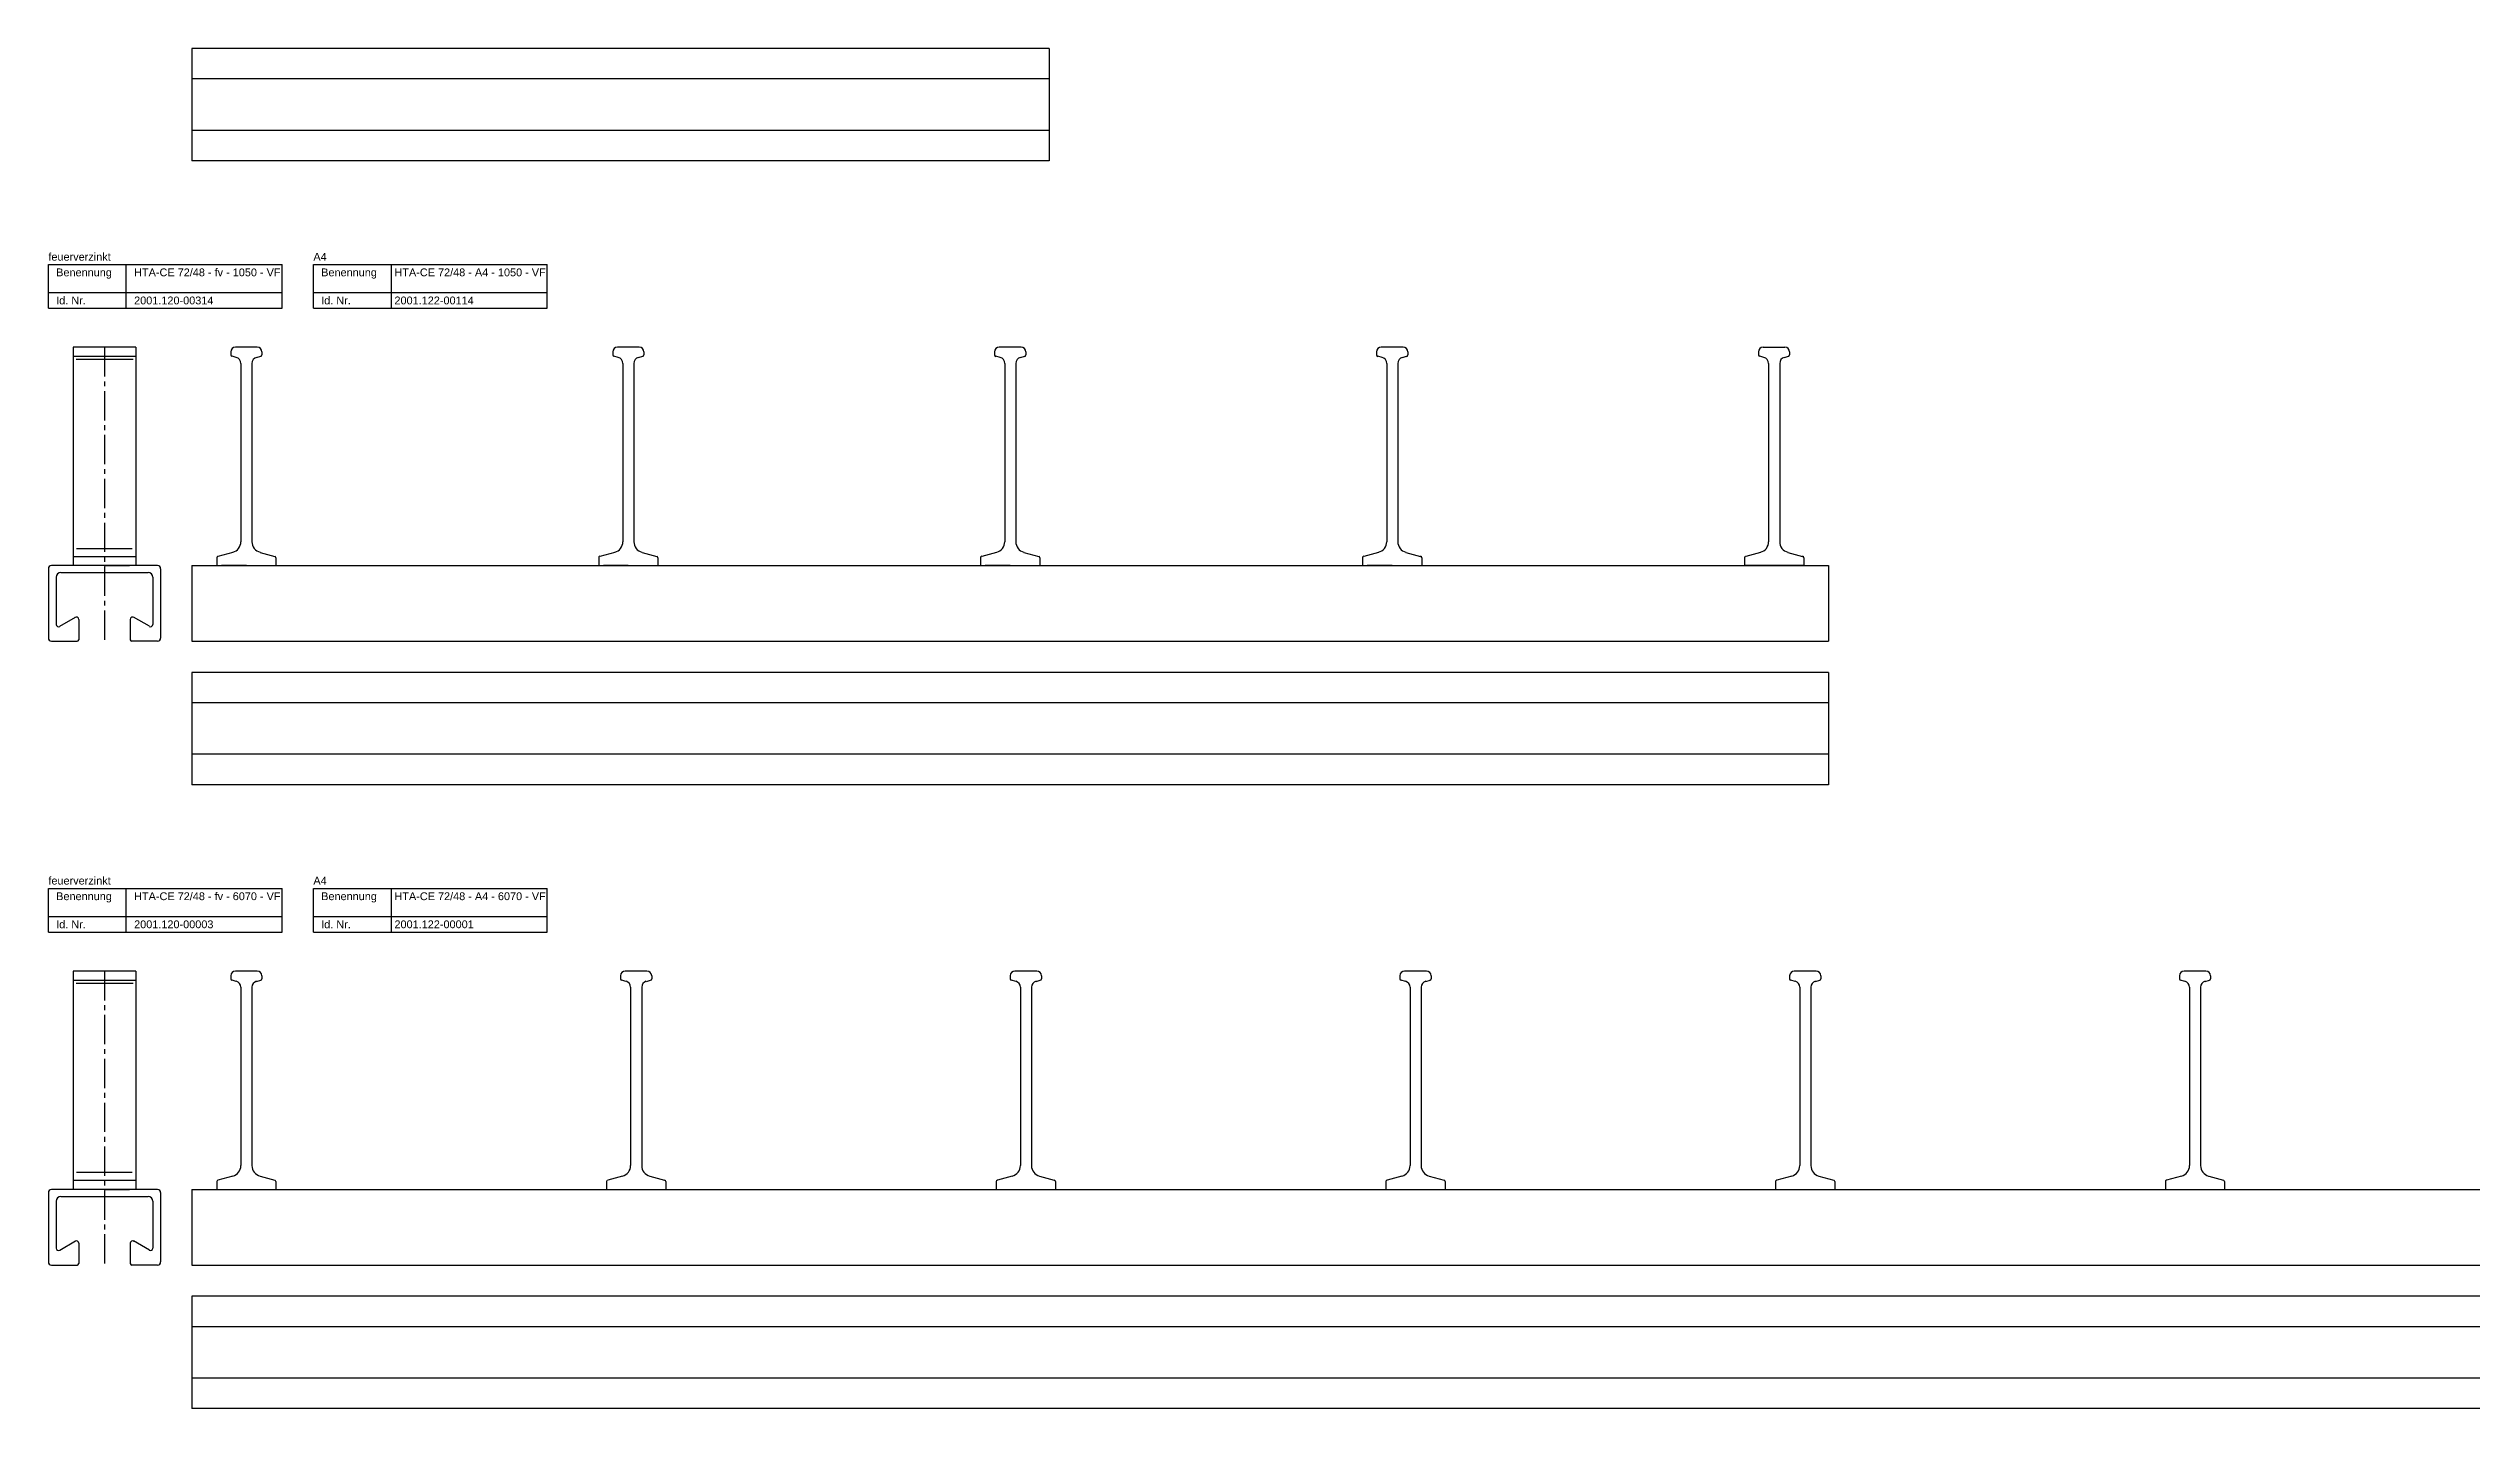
# Model space of a CAD drawing. Header units: millimetres. Extents: x 8733 to 14895, y -778 to 2763.
# Drawn here: x 8733 to 10287, y -778 to 94 of the extents above; entities that cross this region are included whole.
import ezdxf

# ---------------------------------------------------------------- set-up
doc = ezdxf.new("R2010")
doc.units = ezdxf.units.MM
doc.linetypes.add('MITTE2', pattern=[1.125, 0.75, -0.125, 0.125, -0.125])
doc.layers.add('HALFEN', color=2, linetype='CONTINUOUS')
doc.styles.add('ARIAL50', font='arial.ttf', dxfattribs={"height": 5})

msp = doc.modelspace()

# ---------------------------------------------------------------- linework, layer by layer
at = {"layer": 'HALFEN'}
for p, q in [((9374.5, 93.7), (8824.5, 93.7)), ((8824.5, 93.7), (8824.5, 21.7)), ((9374.5, 93.7), (9374.5, 21.7)), ((9374.5, 74.2), (8824.5, 74.2)), ((9374.5, 41.2), (8824.5, 41.2)), ((9374.5, 21.7), (8824.5, 21.7)), ((8732.5, -44.8), (8882.5, -44.8)), ((8732.5, -72.8), (8732.5, -44.8)), ((8782.5, -72.8), (8782.5, -44.8)), ((8882.5, -72.8), (8882.5, -44.8)), ((8902.5, -44.8), (9052.5, -44.8)), ((8902.5, -72.8), (8902.5, -44.8)), ((8952.5, -72.8), (8952.5, -44.8)), ((9052.5, -72.8), (9052.5, -44.8)), ((8732.5, -62.8), (8882.5, -62.8)), ((8732.5, -72.8), (8882.5, -72.8)), ((8902.5, -62.8), (9052.5, -62.8)), ((8902.5, -72.8), (9052.5, -72.8)), ((8788.5, -97.8), (8748.5, -97.8)), ((8748.5, -97.8), (8748.5, -237.8)), ((8788.5, -103.8), (8748.5, -103.8)), ((8788.5, -97.8), (8788.5, -237.8)), ((8849.5, -100.8), (8849.5, -102.7)), ((8853, -104.4), (8850.3, -103.6)), ((8866.5, -97.8), (8852.5, -97.8)), ((8856, -108.2), (8856, -222.5)), ((8863.1, -108.2), (8863.1, -222.5)), ((8866.1, -104.4), (8868.8, -103.6)), ((8869.5, -100.8), (8869.5, -102.7)), ((9094.5, -100.8), (9094.5, -102.7)), ((9098, -104.4), (9095.3, -103.6)), ((9111.5, -97.8), (9097.5, -97.8)), ((9101, -108.2), (9101, -222.5)), ((9108.1, -108.2), (9108.1, -222.5)), ((9111.1, -104.4), (9113.8, -103.6)), ((9114.5, -100.8), (9114.5, -102.7)), ((9339.5, -100.8), (9339.5, -102.7)), ((9343, -104.4), (9340.3, -103.6)), ((9356.5, -97.8), (9342.5, -97.8)), ((9346, -108.2), (9346, -222.5)), ((9353.1, -108.2), (9353.1, -222.5)), ((9356.1, -104.4), (9358.8, -103.6)), ((9359.5, -100.8), (9359.5, -102.7)), ((9584.5, -100.8), (9584.5, -102.7)), ((9588, -104.4), (9585.3, -103.6)), ((9601.5, -97.8), (9587.5, -97.8)), ((9591, -108.2), (9591, -222.5)), ((9598.1, -108.2), (9598.1, -222.5)), ((9601.1, -104.4), (9603.8, -103.6)), ((9604.5, -100.8), (9604.5, -102.7)), ((9829.5, -100.8), (9829.5, -102.7)), ((9833, -104.4), (9830.3, -103.6)), ((9832.5, -97.8), (9846.5, -97.8)), ((9836, -108.2), (9836, -222.5)), ((9843.1, -108.2), (9843.1, -222.5)), ((9846.1, -104.4), (9848.8, -103.6)), ((9849.5, -100.8), (9849.5, -102.7)), ((8748.5, -231.9), (8788.5, -231.9)), ((8840.5, -232.8), (8840.5, -237.8)), ((8850.8, -229.3), (8841.3, -231.9)), ((8868.3, -229.3), (8877.8, -231.9)), ((8878.5, -232.8), (8878.5, -237.8)), ((9085.5, -232.8), (9085.5, -237.8)), ((9095.8, -229.3), (9086.3, -231.9)), ((9113.3, -229.3), (9122.8, -231.9)), ((9123.5, -232.8), (9123.5, -237.8)), ((9330.5, -232.8), (9330.5, -237.8)), ((9340.8, -229.3), (9331.3, -231.9)), ((9358.3, -229.3), (9367.8, -231.9)), ((9368.5, -232.8), (9368.5, -237.8)), ((9575.5, -232.8), (9575.5, -237.8)), ((9585.8, -229.3), (9576.3, -231.9)), ((9603.3, -229.3), (9612.8, -231.9)), ((9613.5, -232.8), (9613.5, -237.8)), ((9820.5, -232.8), (9820.5, -237.8)), ((9830.8, -229.3), (9821.3, -231.9)), ((9848.3, -229.3), (9857.8, -231.9)), ((9858.5, -232.8), (9858.5, -237.8)), ((8732.5, -239.8), (8732.5, -284.3)), ((8802.5, -237.8), (8734.5, -237.8)), ((8737.5, -245.3), (8737.5, -275.5)), ((8740.5, -242.3), (8796.5, -242.3)), ((8768.5, -237.8), (8752.5, -237.8)), ((8768.5, -237.8), (8784.5, -237.8)), ((8799.5, -245.3), (8799.5, -275.5)), ((8804.5, -239.8), (8804.5, -284.3)), ((8824.5, -237.8), (9874.5, -237.8)), ((8824.5, -237.8), (8824.5, -286.3)), ((8840.5, -237.8), (8878.5, -237.8)), ((8859.5, -237.8), (8843.5, -237.8)), ((8859.5, -237.8), (8875.5, -237.8)), ((9085.5, -237.8), (9123.5, -237.8)), ((9104.5, -237.8), (9088.5, -237.8)), ((9104.5, -237.8), (9120.5, -237.8)), ((9330.5, -237.8), (9368.5, -237.8)), ((9349.5, -237.8), (9333.5, -237.8)), ((9349.5, -237.8), (9365.5, -237.8)), ((9575.5, -237.8), (9613.5, -237.8)), ((9594.5, -237.8), (9578.5, -237.8)), ((9594.5, -237.8), (9610.5, -237.8)), ((9858.5, -237.8), (9820.5, -237.8)), ((9839.5, -237.8), (9823.5, -237.8)), ((9839.5, -237.8), (9855.5, -237.8)), ((9874.5, -237.8), (9874.5, -286.3)), ((8739.8, -276.7), (8750, -270.8)), ((8752, -272.3), (8752, -285.3)), ((8785, -272.3), (8785, -285.3)), ((8797.3, -276.7), (8787.1, -270.8)), ((8734.5, -286.3), (8751, -286.3)), ((8802.5, -286.3), (8786, -286.3)), ((8824.5, -286.3), (9874.5, -286.3)), ((9874.5, -306.3), (8824.5, -306.3)), ((8824.5, -306.3), (8824.5, -378.3)), ((9874.5, -306.3), (9874.5, -378.3)), ((9874.5, -325.8), (8824.5, -325.8)), ((9874.5, -358.8), (8824.5, -358.8)), ((9874.5, -378.3), (8824.5, -378.3)), ((8732.5, -444.8), (8882.5, -444.8)), ((8732.5, -472.8), (8732.5, -444.8)), ((8782.5, -472.8), (8782.5, -444.8)), ((8882.5, -472.8), (8882.5, -444.8)), ((8902.5, -444.8), (9052.5, -444.8)), ((8902.5, -472.8), (8902.5, -444.8)), ((8952.5, -472.8), (8952.5, -444.8)), ((9052.5, -472.8), (9052.5, -444.8)), ((8732.5, -462.8), (8882.5, -462.8)), ((8902.5, -462.8), (9052.5, -462.8)), ((8732.5, -472.8), (8882.5, -472.8)), ((8902.5, -472.8), (9052.5, -472.8)), ((8788.5, -497.8), (8748.5, -497.8)), ((8748.5, -497.8), (8748.5, -637.8)), ((8788.5, -503.8), (8748.5, -503.8)), ((8788.5, -497.8), (8788.5, -637.8)), ((8849.5, -500.8), (8849.5, -502.7)), ((8853, -504.4), (8850.3, -503.6)), ((8866.5, -497.8), (8852.5, -497.8)), ((8856, -508.2), (8856, -622.5)), ((8863.1, -508.2), (8863.1, -622.5)), ((8866.1, -504.4), (8868.8, -503.6)), ((8869.5, -500.8), (8869.5, -502.7)), ((9099.5, -500.8), (9099.5, -502.7)), ((9103, -504.4), (9100.3, -503.6)), ((9116.5, -497.8), (9102.5, -497.8)), ((9106, -508.2), (9106, -622.5)), ((9113.1, -508.2), (9113.1, -622.5)), ((9116.1, -504.4), (9118.8, -503.6)), ((9119.5, -500.8), (9119.5, -502.7)), ((9349.5, -500.8), (9349.5, -502.7)), ((9353, -504.4), (9350.3, -503.6)), ((9366.5, -497.8), (9352.5, -497.8)), ((9356, -508.2), (9356, -622.5)), ((9363.1, -508.2), (9363.1, -622.5)), ((9366.1, -504.4), (9368.8, -503.6)), ((9369.5, -500.8), (9369.5, -502.7)), ((9599.5, -500.8), (9599.5, -502.7)), ((9603, -504.4), (9600.3, -503.6)), ((9616.5, -497.8), (9602.5, -497.8)), ((9606, -508.2), (9606, -622.5)), ((9613.1, -508.2), (9613.1, -622.5)), ((9616.1, -504.4), (9618.8, -503.6)), ((9619.5, -500.8), (9619.5, -502.7)), ((9849.5, -500.8), (9849.5, -502.7)), ((9853, -504.4), (9850.3, -503.6)), ((9866.5, -497.8), (9852.5, -497.8)), ((9856, -508.2), (9856, -622.5)), ((9863.1, -508.2), (9863.1, -622.5)), ((9866.1, -504.4), (9868.8, -503.6)), ((9869.5, -500.8), (9869.5, -502.7)), ((10099.5, -500.8), (10099.5, -502.7)), ((10103, -504.4), (10100.3, -503.6)), ((10116.5, -497.8), (10102.5, -497.8)), ((10106, -508.2), (10106, -622.5)), ((10113.1, -508.2), (10113.1, -622.5)), ((10116.1, -504.4), (10118.8, -503.6)), ((10119.5, -500.8), (10119.5, -502.7)), ((8748.5, -631.9), (8788.5, -631.9)), ((8840.5, -632.8), (8840.5, -637.8)), ((8850.8, -629.3), (8841.3, -631.9)), ((8868.3, -629.3), (8877.8, -631.9)), ((8878.5, -632.8), (8878.5, -637.8)), ((9090.5, -632.8), (9090.5, -637.8)), ((9100.8, -629.3), (9091.3, -631.9)), ((9118.3, -629.3), (9127.8, -631.9)), ((9128.5, -632.8), (9128.5, -637.8)), ((9340.5, -632.8), (9340.5, -637.8)), ((9350.8, -629.3), (9341.3, -631.9)), ((9368.3, -629.3), (9377.8, -631.9)), ((9378.5, -632.8), (9378.5, -637.8)), ((9590.5, -632.8), (9590.5, -637.8)), ((9600.8, -629.3), (9591.3, -631.9)), ((9618.3, -629.3), (9627.8, -631.9)), ((9628.5, -632.8), (9628.5, -637.8)), ((9840.5, -632.8), (9840.5, -637.8)), ((9850.8, -629.3), (9841.3, -631.9)), ((9868.3, -629.3), (9877.8, -631.9)), ((9878.5, -632.8), (9878.5, -637.8)), ((10090.5, -632.8), (10090.5, -637.8)), ((10100.8, -629.3), (10091.3, -631.9)), ((10118.3, -629.3), (10127.8, -631.9)), ((10128.5, -632.8), (10128.5, -637.8)), ((8732.5, -639.8), (8732.5, -684.3)), ((8802.5, -637.8), (8734.5, -637.8)), ((8737.5, -645.3), (8737.5, -675.5)), ((8740.5, -642.3), (8796.5, -642.3)), ((8768.5, -637.8), (8752.5, -637.8)), ((8768.5, -637.8), (8784.5, -637.8)), ((8799.5, -645.3), (8799.5, -675.5)), ((8804.5, -639.8), (8804.5, -684.3)), ((8824.5, -637.8), (14894.5, -637.8)), ((8824.5, -637.8), (8824.5, -686.3)), ((8739.8, -676.7), (8750, -670.8)), ((8752, -672.3), (8752, -685.3)), ((8785, -672.3), (8785, -685.3)), ((8797.3, -676.7), (8787.1, -670.8)), ((8734.5, -686.3), (8751, -686.3)), ((8802.5, -686.3), (8786, -686.3)), ((8824.5, -686.3), (14894.5, -686.3)), ((14894.5, -706.3), (8824.5, -706.3)), ((8824.5, -706.3), (8824.5, -778.3)), ((14894.5, -725.8), (8824.5, -725.8)), ((14894.5, -758.8), (8824.5, -758.8)), ((14894.5, -778.3), (8824.5, -778.3))]:
    msp.add_line(p, q, dxfattribs=at)
at = {"layer": 'HALFEN', "color": 1}
for p, q in [((8786.8, -105.7), (8750.3, -105.7)), ((8750.6, -226.8), (8786.2, -226.8)), ((8786.8, -505.7), (8750.3, -505.7)), ((8750.6, -626.8), (8786.2, -626.8))]:
    msp.add_line(p, q, dxfattribs=at)
at = {"layer": 'HALFEN', "color": 1, "linetype": 'MITTE2', "ltscale": 25}
for p, q in [((8768.5, -97.8), (8768.5, -286.3)), ((8768.5, -497.8), (8768.5, -686.3))]:
    msp.add_line(p, q, dxfattribs=at)
at = {"layer": 'HALFEN'}
for centre, radius, start, end in [((8852.5, -100.8), 3, 90, 180), ((8850.5, -102.7), 1, 180, 255), ((8852, -108.2), 4, 0, 75), ((8867.1, -108.2), 4, 105, 180), ((8866.5, -100.8), 3, 0, 90), ((8868.5, -102.7), 1, 285, 0), ((9097.5, -100.8), 3, 90, 180), ((9095.5, -102.7), 1, 180, 255), ((9097, -108.2), 4, 0, 75), ((9112.1, -108.2), 4, 105, 180), ((9111.5, -100.8), 3, 0, 90), ((9113.5, -102.7), 1, 285, 0), ((9342.5, -100.8), 3, 90, 180), ((9340.5, -102.7), 1, 180, 255), ((9342, -108.2), 4, 0, 75), ((9357.1, -108.2), 4, 105, 180), ((9356.5, -100.8), 3, 0, 90), ((9358.5, -102.7), 1, 285, 0), ((9587.5, -100.8), 3, 90, 180), ((9585.5, -102.7), 1, 180, 255), ((9587, -108.2), 4, 0, 75), ((9602.1, -108.2), 4, 105, 180), ((9601.5, -100.8), 3, 0, 90), ((9603.5, -102.7), 1, 285, 0), ((9832.5, -100.8), 3, 90, 180), ((9830.5, -102.7), 1, 180, 255), ((9832, -108.2), 4, 0, 75), ((9847.1, -108.2), 4, 105, 180), ((9846.5, -100.8), 3, 0, 90), ((9848.5, -102.7), 1, 285, 0), ((8841.5, -232.8), 1, 105, 180), ((8849, -222.5), 7, 285, 0), ((8870.1, -222.5), 7, 180, 255), ((8877.5, -232.8), 1, 0, 75), ((9086.5, -232.8), 1, 105, 180), ((9094, -222.5), 7, 285, 0), ((9115.1, -222.5), 7, 180, 255), ((9122.5, -232.8), 1, 0, 75), ((9331.5, -232.8), 1, 105, 180), ((9339, -222.5), 7, 285, 0), ((9360.1, -222.5), 7, 180, 255), ((9367.5, -232.8), 1, 0, 75), ((9576.5, -232.8), 1, 105, 180), ((9584, -222.5), 7, 285, 0), ((9605.1, -222.5), 7, 180, 255), ((9612.5, -232.8), 1, 0, 75), ((9821.5, -232.8), 1, 105, 180), ((9829, -222.5), 7, 285, 0), ((9850.1, -222.5), 7, 180, 255), ((9857.5, -232.8), 1, 0, 75), ((8734.5, -239.8), 2, 90, 180), ((8740.5, -245.3), 3, 90, 180), ((8796.5, -245.3), 3, 0, 90), ((8802.5, -239.8), 2, 0, 90), ((8739, -275.5), 1.5, 180, 300), ((8750.5, -272.3), 1.5, 0, 129.7114), ((8786.5, -272.3), 1.5, 50.2886, 180), ((8798, -275.5), 1.5, 240, 0), ((8734.5, -284.3), 2, 180, 270), ((8751, -285.3), 1, 270, 0), ((8786, -285.3), 1, 180, 270), ((8802.5, -284.3), 2, 270, 0), ((8852.5, -500.8), 3, 90, 180), ((8850.5, -502.7), 1, 180, 255), ((8852, -508.2), 4, 0, 75), ((8867.1, -508.2), 4, 105, 180), ((8866.5, -500.8), 3, 0, 90), ((8868.5, -502.7), 1, 285, 0), ((9102.5, -500.8), 3, 90, 180), ((9100.5, -502.7), 1, 180, 255), ((9102, -508.2), 4, 0, 75), ((9117.1, -508.2), 4, 105, 180), ((9116.5, -500.8), 3, 0, 90), ((9118.5, -502.7), 1, 285, 0), ((9352.5, -500.8), 3, 90, 180), ((9350.5, -502.7), 1, 180, 255), ((9352, -508.2), 4, 0, 75), ((9367.1, -508.2), 4, 105, 180), ((9366.5, -500.8), 3, 0, 90), ((9368.5, -502.7), 1, 285, 0), ((9602.5, -500.8), 3, 90, 180), ((9600.5, -502.7), 1, 180, 255), ((9602, -508.2), 4, 0, 75), ((9617.1, -508.2), 4, 105, 180), ((9616.5, -500.8), 3, 0, 90), ((9618.5, -502.7), 1, 285, 0), ((9852.5, -500.8), 3, 90, 180), ((9850.5, -502.7), 1, 180, 255), ((9852, -508.2), 4, 0, 75), ((9867.1, -508.2), 4, 105, 180), ((9866.5, -500.8), 3, 0, 90), ((9868.5, -502.7), 1, 285, 0), ((10102.5, -500.8), 3, 90, 180), ((10100.5, -502.7), 1, 180, 255), ((10102, -508.2), 4, 0, 75), ((10117.1, -508.2), 4, 105, 180), ((10116.5, -500.8), 3, 0, 90), ((10118.5, -502.7), 1, 285, 0), ((8841.5, -632.8), 1, 105, 180), ((8849, -622.5), 7, 285, 0), ((8870.1, -622.5), 7, 180, 255), ((8877.5, -632.8), 1, 0, 75), ((9091.5, -632.8), 1, 105, 180), ((9099, -622.5), 7, 285, 0), ((9120.1, -622.5), 7, 180, 255), ((9127.5, -632.8), 1, 0, 75), ((9341.5, -632.8), 1, 105, 180), ((9349, -622.5), 7, 285, 0), ((9370.1, -622.5), 7, 180, 255), ((9377.5, -632.8), 1, 0, 75), ((9591.5, -632.8), 1, 105, 180), ((9599, -622.5), 7, 285, 0), ((9620.1, -622.5), 7, 180, 255), ((9627.5, -632.8), 1, 0, 75), ((9841.5, -632.8), 1, 105, 180), ((9849, -622.5), 7, 285, 0), ((9870.1, -622.5), 7, 180, 255), ((9877.5, -632.8), 1, 0, 75), ((10091.5, -632.8), 1, 105, 180), ((10099, -622.5), 7, 285, 0), ((10120.1, -622.5), 7, 180, 255), ((10127.5, -632.8), 1, 0, 75), ((8734.5, -639.8), 2, 90, 180), ((8740.5, -645.3), 3, 90, 180), ((8796.5, -645.3), 3, 0, 90), ((8802.5, -639.8), 2, 0, 90), ((8739, -675.5), 1.5, 180, 300), ((8750.5, -672.3), 1.5, 0, 129.7114), ((8786.5, -672.3), 1.5, 50.2886, 180), ((8798, -675.5), 1.5, 240, 0), ((8734.5, -684.3), 2, 180, 270), ((8751, -685.3), 1, 270, 0), ((8786, -685.3), 1, 180, 270), ((8802.5, -684.3), 2, 270, 0)]:
    msp.add_arc(centre, radius, start, end, dxfattribs=at)

# ---------------------------------------------------------------- texts
at = {"layer": 'HALFEN', "style": 'ARIAL50'}
for s, p in [('feuerverzinkt', (8732.5, -42.3)), ('A4', (8902.5, -42.3)), ('Benennung', (8737.5, -52.3)), ('HTA-CE 72/48 - fv - 1050 - VF', (8787.5, -52.3)), ('Benennung', (8907.5, -52.3)), ('HTA-CE 72/48 - A4 - 1050 - VF', (8954.5, -52.3)), ('Id. Nr.', (8737.5, -70.3)), ('2001.120-00314', (8787.5, -70.3)), ('Id. Nr.', (8907.5, -70.3)), ('2001.122-00114', (8954.5, -70.3)), ('feuerverzinkt', (8732.5, -442.3)), ('Benennung', (8737.5, -452.3)), ('HTA-CE 72/48 - fv - 6070 - VF', (8787.5, -452.3)), ('A4', (8902.5, -442.3)), ('Benennung', (8907.5, -452.3)), ('HTA-CE 72/48 - A4 - 6070 - VF', (8954.5, -452.3)), ('Id. Nr.', (8737.5, -470.3)), ('2001.120-00003', (8787.5, -470.3)), ('Id. Nr.', (8907.5, -470.3)), ('2001.122-00001', (8954.5, -470.3))]:
    msp.add_text(s, height=5, dxfattribs=at).set_placement(p)

doc.saveas('drawing.dxf')
